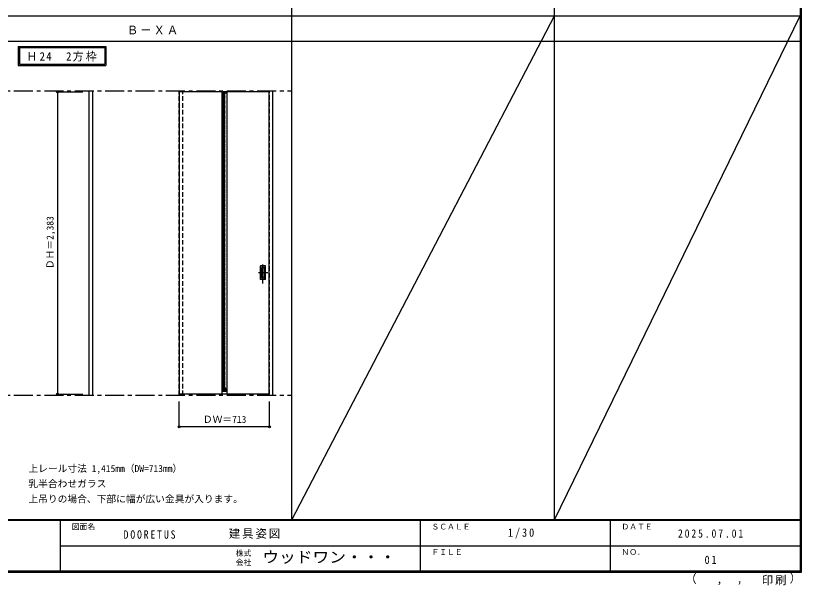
# Model space of a CAD drawing. Units: millimetres, scale not verified. Extents: x -6000 to 5700, y -4307 to 4260.
# Drawn here: x -502 to 5700, y -4307 to 186 of the extents above; entities that cross this region are included whole.
import ezdxf
from ezdxf.enums import TextEntityAlignment as Align

# ---------------------------------------------------------------- set-up
doc = ezdxf.new("R2010")
doc.units = ezdxf.units.MM
doc.header["$LTSCALE"] = 30
doc.header["$PDMODE"] = 32
doc.header["$PDSIZE"] = 15
doc.linetypes.add('CHAIN1', pattern=[8, 5, -1, 1, -1])
doc.linetypes.add('DASHED1', pattern=[1.8, 1.2, -0.6])
for name, color, linetype in [('0-0_補助線', 7, 'CHAIN1'), ('0-2_扉', 3, 'Continuous'), ('0-3_仕上げ', 7, 'Continuous'), ('0-4_枠', 3, 'Continuous'), ('0-6_引手', 7, 'Continuous'), ('0-A_文字', 7, 'Continuous'), ('0-B_寸法', 7, 'Continuous'), ('0-C_ハッチ', 4, 'DASHED1'), ('F-1_枠', 6, 'Continuous'), ('F-A_文字', 7, 'Continuous')]:
    doc.layers.add(name, color=color, linetype=linetype)
doc.styles.add('ＭＳ ゴシック', font='')
doc.styles.get('ＭＳ ゴシック').set_extended_font_data('MS Gothic')

msp = doc.modelspace()

# ---------------------------------------------------------------- linework, layer by layer
at = {"layer": '0-0_補助線'}
for p, q in [((-2916, -407.5), (1678, -407.5)), ((-2916, -2807.5), (1678, -2807.5))]:
    msp.add_line(p, q, dxfattribs=at)
at = {"layer": '0-2_扉'}
for p, q in [((1498, -415.5), (788, -415.5)), ((788, -415.5), (788, -2798.5)), ((1498, -2798.5), (788, -2798.5))]:
    msp.add_line(p, q, dxfattribs=at)
at = {"layer": '0-2_扉', "color": 4, "linetype": 'DASHED1'}
for p, q in [((788, -415.5), (788, -419.5)), ((1498, -415.5), (1501, -415.5))]:
    msp.add_line(p, q, dxfattribs=at)
msp.add_lwpolyline([(1498, -2798.5), (1501, -2798.5), (1501, -415.5)], dxfattribs=at)
at = {"layer": '0-3_仕上げ', "color": 3}
for p, q in [((1125.5, -415.5), (1125.5, -2798.5)), ((1163.5, -415.5), (1163.5, -2798.5))]:
    msp.add_line(p, q, dxfattribs=at)
at = {"layer": '0-3_仕上げ'}
for p, q in [((1125.5, -423.5), (1163.5, -423.5)), ((1125.5, -2774.5), (1163.5, -2774.5))]:
    msp.add_line(p, q, dxfattribs=at)
at = {"layer": '0-4_枠'}
for p, q in [((78, -2807.5), (78, -407.5)), ((108, -2807.5), (108, -407.5)), ((1498, -2807.5), (1498, -407.5)), ((1528, -2807.5), (1528, -407.5)), ((78, -2807.5), (108, -2807.5)), ((1498, -2807.5), (1528, -2807.5))]:
    msp.add_line(p, q, dxfattribs=at)
at = {"layer": '0-4_枠', "color": 4, "linetype": 'DASHED1'}
for p, q in [((788, -2807.5), (788, -407.5)), ((818, -2807.5), (818, -407.5)), ((788, -2807.5), (818, -2807.5))]:
    msp.add_line(p, q, dxfattribs=at)
at = {"layer": '0-6_引手'}
for p, q in [((1469, -1786), (1431, -1786)), ((1431, -1896), (1431, -1786)), ((1469, -1896), (1469, -1786)), ((1462.5, -1802), (1437.5, -1802)), ((1437.5, -1880), (1437.5, -1802)), ((1462.5, -1880), (1462.5, -1802)), ((1469, -1896), (1431, -1896)), ((1462.5, -1880), (1437.5, -1880))]:
    msp.add_line(p, q, dxfattribs=at)
at = {"layer": '0-6_引手', "linetype": 'DASHED1'}
for p, q in [((1434, -1892), (1434, -1790)), ((1466, -1892), (1434, -1892))]:
    msp.add_line(p, q, dxfattribs=at)
at = {"layer": '0-6_引手', "linetype": 'CHAIN1'}
for p, q in [((1450, -1926.23), (1450, -1755.38)), ((1488.07, -1841), (1415.56, -1841))]:
    msp.add_line(p, q, dxfattribs=at)
at = {"layer": '0-6_引手', "linetype": 'DASHED1'}
msp.add_lwpolyline([(1466, -1892), (1466, -1790), (1434, -1790)], dxfattribs=at)
at = {"layer": '0-A_文字'}
for p, q in [((-482, -55.5), (-482, -205.5)), ((-472, -65.5), (200.62, -65.5)), ((-472, -65.5), (-472, -195.5)), ((200.62, -65.5), (200.62, -195.5)), ((-482, -205.5), (210.62, -205.5)), ((-472, -195.5), (200.62, -195.5))]:
    msp.add_line(p, q, dxfattribs=at)
msp.add_lwpolyline([(-482, -55.5), (210.62, -55.5), (210.62, -205.5)], dxfattribs=at)
at = {"layer": '0-B_寸法', "color": 4}
for p, q in [((-172, -415.5), (28, -415.5)), ((-172, -415.5), (-172, -2798.5)), ((-172, -2798.5), (28, -2798.5)), ((1501, -3057), (1501, -2857))]:
    msp.add_line(p, q, dxfattribs=at)
msp.add_lwpolyline([(1501, -3057), (788, -3057), (788, -2857)], dxfattribs=at)
at = {"layer": '0-B_寸法'}
for p in [(-172, -415.5), (-172, -2798.5), (788, -3057), (1501, -3057)]:
    msp.add_point(p, dxfattribs=at)
at = {"layer": '0-C_ハッチ'}
for p, q in [((1125.5, -433.2), (1135.2, -423.5)), ((1125.5, -453), (1155, -423.5)), ((1125.5, -443.1), (1145.1, -423.5)), ((1125.5, -462.9), (1163.5, -424.9)), ((1125.5, -472.8), (1163.5, -434.8)), ((1125.5, -482.7), (1163.5, -444.7)), ((1125.5, -492.6), (1163.5, -454.6)), ((1125.5, -502.5), (1163.5, -464.5)), ((1125.5, -512.4), (1163.5, -474.4)), ((1125.5, -522.3), (1163.5, -484.3)), ((1125.5, -532.2), (1163.5, -494.2)), ((1125.5, -542.09), (1163.5, -504.09)), ((1125.5, -551.99), (1163.5, -513.99)), ((1125.5, -561.89), (1163.5, -523.89)), ((1125.5, -571.79), (1163.5, -533.79)), ((1125.5, -581.69), (1163.5, -543.69)), ((1125.5, -591.59), (1163.5, -553.59)), ((1125.5, -601.49), (1163.5, -563.49)), ((1125.5, -611.39), (1163.5, -573.39)), ((1125.5, -621.29), (1163.5, -583.29)), ((1125.5, -631.19), (1163.5, -593.19)), ((1125.5, -641.09), (1163.5, -603.09)), ((1125.5, -650.99), (1163.5, -612.99)), ((1125.5, -660.89), (1163.5, -622.89)), ((1125.5, -670.79), (1163.5, -632.79)), ((1125.5, -680.69), (1163.5, -642.69)), ((1125.5, -690.59), (1163.5, -652.59)), ((1125.5, -700.49), (1163.5, -662.49)), ((1125.5, -710.39), (1163.5, -672.39)), ((1125.5, -720.29), (1163.5, -682.29)), ((1125.5, -730.19), (1163.5, -692.19)), ((1125.5, -740.08), (1163.5, -702.08)), ((1125.5, -749.98), (1163.5, -711.98)), ((1125.5, -759.88), (1163.5, -721.88)), ((1125.5, -769.78), (1163.5, -731.78)), ((1125.5, -779.68), (1163.5, -741.68)), ((1125.5, -789.58), (1163.5, -751.58)), ((1125.5, -799.48), (1163.5, -761.48)), ((1125.5, -809.38), (1163.5, -771.38)), ((1125.5, -819.28), (1163.5, -781.28)), ((1125.5, -829.18), (1163.5, -791.18)), ((1125.5, -839.08), (1163.5, -801.08)), ((1125.5, -848.98), (1163.5, -810.98)), ((1125.5, -858.88), (1163.5, -820.88)), ((1125.5, -868.78), (1163.5, -830.78)), ((1125.5, -878.68), (1163.5, -840.68)), ((1125.5, -888.58), (1163.5, -850.58)), ((1125.5, -898.48), (1163.5, -860.48)), ((1125.5, -908.38), (1163.5, -870.38)), ((1125.5, -918.28), (1163.5, -880.28)), ((1125.5, -928.18), (1163.5, -890.18)), ((1125.5, -938.07), (1163.5, -900.07)), ((1125.5, -947.97), (1163.5, -909.97)), ((1125.5, -957.87), (1163.5, -919.87)), ((1125.5, -967.77), (1163.5, -929.77)), ((1125.5, -977.67), (1163.5, -939.67)), ((1125.5, -987.57), (1163.5, -949.57)), ((1125.5, -997.47), (1163.5, -959.47)), ((1125.5, -1007.37), (1163.5, -969.37)), ((1125.5, -1017.27), (1163.5, -979.27)), ((1125.5, -1027.17), (1163.5, -989.17)), ((1125.5, -1037.07), (1163.5, -999.07)), ((1125.5, -1046.97), (1163.5, -1008.97)), ((1125.5, -1056.87), (1163.5, -1018.87)), ((1125.5, -1066.77), (1163.5, -1028.77)), ((1125.5, -1076.67), (1163.5, -1038.67)), ((1125.5, -1086.57), (1163.5, -1048.57)), ((1125.5, -1096.47), (1163.5, -1058.47)), ((1125.5, -1106.37), (1163.5, -1068.37)), ((1125.5, -1116.27), (1163.5, -1078.27)), ((1125.5, -1126.17), (1163.5, -1088.17)), ((1125.5, -1136.06), (1163.5, -1098.06)), ((1125.5, -1145.96), (1163.5, -1107.96)), ((1125.5, -1155.86), (1163.5, -1117.86)), ((1125.5, -1165.76), (1163.5, -1127.76)), ((1125.5, -1175.66), (1163.5, -1137.66)), ((1125.5, -1185.56), (1163.5, -1147.56)), ((1125.5, -1195.46), (1163.5, -1157.46)), ((1125.5, -1205.36), (1163.5, -1167.36)), ((1125.5, -1215.26), (1163.5, -1177.26)), ((1125.5, -1225.16), (1163.5, -1187.16)), ((1125.5, -1235.06), (1163.5, -1197.06)), ((1125.5, -1244.96), (1163.5, -1206.96)), ((1125.5, -1254.86), (1163.5, -1216.86)), ((1125.5, -1264.76), (1163.5, -1226.76)), ((1125.5, -1274.66), (1163.5, -1236.66)), ((1125.5, -1284.56), (1163.5, -1246.56)), ((1125.5, -1294.46), (1163.5, -1256.46)), ((1125.5, -1304.36), (1163.5, -1266.36)), ((1125.5, -1314.26), (1163.5, -1276.26)), ((1125.5, -1324.16), (1163.5, -1286.16)), ((1125.5, -1334.05), (1163.5, -1296.05)), ((1125.5, -1343.95), (1163.5, -1305.95)), ((1125.5, -1353.85), (1163.5, -1315.85)), ((1125.5, -1363.75), (1163.5, -1325.75)), ((1125.5, -1373.65), (1163.5, -1335.65)), ((1125.5, -1383.55), (1163.5, -1345.55)), ((1125.5, -1393.45), (1163.5, -1355.45)), ((1125.5, -1403.35), (1163.5, -1365.35)), ((1125.5, -1413.25), (1163.5, -1375.25)), ((1125.5, -1423.15), (1163.5, -1385.15)), ((1125.5, -1433.05), (1163.5, -1395.05)), ((1125.5, -1442.95), (1163.5, -1404.95)), ((1125.5, -1452.85), (1163.5, -1414.85)), ((1125.5, -1462.75), (1163.5, -1424.75)), ((1125.5, -1472.65), (1163.5, -1434.65)), ((1125.5, -1482.55), (1163.5, -1444.55)), ((1125.5, -1492.45), (1163.5, -1454.45)), ((1125.5, -1502.35), (1163.5, -1464.35)), ((1125.5, -1512.25), (1163.5, -1474.25)), ((1125.5, -1522.14), (1163.5, -1484.14)), ((1125.5, -1532.04), (1163.5, -1494.04)), ((1125.5, -1541.94), (1163.5, -1503.94)), ((1125.5, -1551.84), (1163.5, -1513.84)), ((1125.5, -1561.74), (1163.5, -1523.74)), ((1125.5, -1571.64), (1163.5, -1533.64)), ((1125.5, -1581.54), (1163.5, -1543.54)), ((1125.5, -1591.44), (1163.5, -1553.44)), ((1125.5, -1601.34), (1163.5, -1563.34)), ((1125.5, -1611.24), (1163.5, -1573.24)), ((1125.5, -1621.14), (1163.5, -1583.14)), ((1125.5, -1631.04), (1163.5, -1593.04)), ((1125.5, -1640.94), (1163.5, -1602.94)), ((1125.5, -1650.84), (1163.5, -1612.84)), ((1125.5, -1660.74), (1163.5, -1622.74)), ((1125.5, -1670.64), (1163.5, -1632.64)), ((1125.5, -1680.54), (1163.5, -1642.54)), ((1125.5, -1690.44), (1163.5, -1652.44)), ((1125.5, -1700.34), (1163.5, -1662.34)), ((1125.5, -1710.24), (1163.5, -1672.24)), ((1125.5, -1720.13), (1163.5, -1682.13)), ((1125.5, -1730.03), (1163.5, -1692.03)), ((1125.5, -1739.93), (1163.5, -1701.93)), ((1125.5, -1749.83), (1163.5, -1711.83)), ((1125.5, -1759.73), (1163.5, -1721.73)), ((1125.5, -1769.63), (1163.5, -1731.63)), ((1125.5, -1779.53), (1163.5, -1741.53)), ((1125.5, -1789.43), (1163.5, -1751.43)), ((1125.5, -1799.33), (1163.5, -1761.33)), ((1125.5, -1809.23), (1163.5, -1771.23)), ((1125.5, -1819.13), (1163.5, -1781.13)), ((1125.5, -1829.03), (1163.5, -1791.03)), ((1125.5, -1838.93), (1163.5, -1800.93)), ((1125.5, -1848.83), (1163.5, -1810.83)), ((1125.5, -1858.73), (1163.5, -1820.73)), ((1125.5, -1868.63), (1163.5, -1830.63)), ((1125.5, -1878.53), (1163.5, -1840.53)), ((1125.5, -1888.43), (1163.5, -1850.43)), ((1125.5, -1898.33), (1163.5, -1860.33)), ((1125.5, -1908.23), (1163.5, -1870.23)), ((1125.5, -1918.12), (1163.5, -1880.12)), ((1125.5, -1928.02), (1163.5, -1890.02)), ((1125.5, -1937.92), (1163.5, -1899.92)), ((1125.5, -1947.82), (1163.5, -1909.82)), ((1125.5, -1957.72), (1163.5, -1919.72)), ((1125.5, -1967.62), (1163.5, -1929.62)), ((1125.5, -1977.52), (1163.5, -1939.52)), ((1125.5, -1987.42), (1163.5, -1949.42)), ((1125.5, -1997.32), (1163.5, -1959.32)), ((1125.5, -2007.22), (1163.5, -1969.22)), ((1125.5, -2017.12), (1163.5, -1979.12)), ((1125.5, -2027.02), (1163.5, -1989.02)), ((1125.5, -2036.92), (1163.5, -1998.92)), ((1125.5, -2046.82), (1163.5, -2008.82)), ((1125.5, -2056.72), (1163.5, -2018.72)), ((1125.5, -2066.62), (1163.5, -2028.62)), ((1125.5, -2076.52), (1163.5, -2038.52)), ((1125.5, -2086.42), (1163.5, -2048.42)), ((1125.5, -2096.32), (1163.5, -2058.32)), ((1125.5, -2106.22), (1163.5, -2068.22)), ((1125.5, -2116.11), (1163.5, -2078.11)), ((1125.5, -2126.01), (1163.5, -2088.01)), ((1125.5, -2135.91), (1163.5, -2097.91)), ((1125.5, -2145.81), (1163.5, -2107.81)), ((1125.5, -2155.71), (1163.5, -2117.71)), ((1125.5, -2165.61), (1163.5, -2127.61)), ((1125.5, -2175.51), (1163.5, -2137.51)), ((1125.5, -2185.41), (1163.5, -2147.41)), ((1125.5, -2195.31), (1163.5, -2157.31)), ((1125.5, -2205.21), (1163.5, -2167.21)), ((1125.5, -2215.11), (1163.5, -2177.11)), ((1125.5, -2225.01), (1163.5, -2187.01)), ((1125.5, -2234.91), (1163.5, -2196.91)), ((1125.5, -2244.81), (1163.5, -2206.81)), ((1125.5, -2254.71), (1163.5, -2216.71)), ((1125.5, -2264.61), (1163.5, -2226.61)), ((1125.5, -2274.51), (1163.5, -2236.51)), ((1125.5, -2284.41), (1163.5, -2246.41)), ((1125.5, -2294.31), (1163.5, -2256.31)), ((1125.5, -2304.21), (1163.5, -2266.21)), ((1125.5, -2314.1), (1163.5, -2276.1)), ((1125.5, -2324), (1163.5, -2286)), ((1125.5, -2333.9), (1163.5, -2295.9)), ((1125.5, -2343.8), (1163.5, -2305.8)), ((1125.5, -2353.7), (1163.5, -2315.7)), ((1125.5, -2363.6), (1163.5, -2325.6)), ((1125.5, -2373.5), (1163.5, -2335.5)), ((1125.5, -2383.4), (1163.5, -2345.4)), ((1125.5, -2393.3), (1163.5, -2355.3)), ((1125.5, -2403.2), (1163.5, -2365.2)), ((1125.5, -2413.1), (1163.5, -2375.1)), ((1125.5, -2423), (1163.5, -2385)), ((1125.5, -2432.9), (1163.5, -2394.9)), ((1125.5, -2442.8), (1163.5, -2404.8)), ((1125.5, -2452.7), (1163.5, -2414.7)), ((1125.5, -2462.6), (1163.5, -2424.6)), ((1125.5, -2472.5), (1163.5, -2434.5)), ((1125.5, -2482.4), (1163.5, -2444.4)), ((1125.5, -2492.3), (1163.5, -2454.3)), ((1125.5, -2502.19), (1163.5, -2464.19)), ((1125.5, -2512.09), (1163.5, -2474.09)), ((1125.5, -2521.99), (1163.5, -2483.99)), ((1125.5, -2531.89), (1163.5, -2493.89)), ((1125.5, -2541.79), (1163.5, -2503.79)), ((1125.5, -2551.69), (1163.5, -2513.69)), ((1125.5, -2561.59), (1163.5, -2523.59)), ((1125.5, -2571.49), (1163.5, -2533.49)), ((1125.5, -2581.39), (1163.5, -2543.39)), ((1125.5, -2591.29), (1163.5, -2553.29)), ((1125.5, -2601.19), (1163.5, -2563.19)), ((1125.5, -2611.09), (1163.5, -2573.09)), ((1125.5, -2620.99), (1163.5, -2582.99)), ((1125.5, -2630.89), (1163.5, -2592.89)), ((1125.5, -2640.79), (1163.5, -2602.79)), ((1125.5, -2650.69), (1163.5, -2612.69)), ((1125.5, -2660.59), (1163.5, -2622.59)), ((1125.5, -2670.49), (1163.5, -2632.49)), ((1125.5, -2680.39), (1163.5, -2642.39)), ((1125.5, -2690.29), (1163.5, -2652.29)), ((1125.5, -2700.18), (1163.5, -2662.18)), ((1125.5, -2710.08), (1163.5, -2672.08)), ((1125.5, -2719.98), (1163.5, -2681.98)), ((1125.5, -2729.88), (1163.5, -2691.88)), ((1125.5, -2739.78), (1163.5, -2701.78)), ((1125.5, -2749.68), (1163.5, -2711.68)), ((1125.5, -2759.58), (1163.5, -2721.58)), ((1125.5, -2769.48), (1163.5, -2731.48)), ((1130.38, -2774.5), (1163.5, -2741.38)), ((1140.28, -2774.5), (1163.5, -2751.28)), ((1150.18, -2774.5), (1163.5, -2761.18)), ((1160.08, -2774.5), (1163.5, -2771.08))]:
    msp.add_line(p, q, dxfattribs=at)
at = {"layer": 'F-1_枠'}
for p, q in [((1678, -3790), (1678, 4175)), ((3752, -3790), (3752, 4175)), ((5690, 4175), (5690, -4205)), ((5695, 4175), (5695, -4205)), ((5700, 4175), (5700, -4205)), ((-6000, 184.5), (5700, 184.5)), ((-6000, -15.5), (5700, -15.5)), ((5700, -3790), (-6000, -3790)), ((5700, -3795), (-6000, -3795)), ((-150, -3795), (-150, -4195)), ((2690, -3795), (2690, -4195)), ((4190, -3795), (4190, -4195)), ((-150, -3995), (5690, -3995.01)), ((5700, -4195), (-6000, -4195)), ((5700, -4200), (-6000, -4200)), ((5700, -4205), (-6000, -4205))]:
    msp.add_line(p, q, dxfattribs=at)
at = {"layer": 'F-A_文字'}
for p, q in [((1678, -3790), (3752, 184.5)), ((3752, -3790), (5690, 184.5))]:
    msp.add_line(p, q, dxfattribs=at)

# ---------------------------------------------------------------- texts
at = {"layer": '0-A_文字', "style": 'ＭＳ ゴシック'}
for s, p in [('上レール寸法 1,415mm（DW=713mm）', (-402, -3430)), ('乳半合わせガラス', (-402, -3550)), ('上吊りの場合、下部に幅が広い金具が入ります。', (-402, -3670))]:
    msp.add_text(s, height=54.99, dxfattribs=at).set_placement(p, align=Align.BOTTOM_LEFT)
at = {"layer": '0-A_文字', "char_height": 65.98, "attachment_point": 7, "style": 'ＭＳ ゴシック'}
for s, insert in [('\\T1.17;Ｂ－ＸＡ', (375.5, 39.5)), ('\\T1.22;\\W0.95;Ｈ24\u30002方枠', (-417.34, -175.5))]:
    msp.add_mtext(s, dxfattribs=dict(at, insert=insert))
at = {"layer": '0-B_寸法', "style": 'ＭＳ ゴシック'}
msp.add_text('ＤＨ＝2,383', height=54.99, rotation=90, dxfattribs=at).set_placement((-187, -1813.25), align=Align.BOTTOM_LEFT)
msp.add_text('ＤＷ＝713', height=54.99, dxfattribs=at).set_placement((975.75, -3042), align=Align.BOTTOM_LEFT)
at = {"layer": 'F-A_文字', "style": 'ＭＳ ゴシック'}
for s, height, p in [('図面名', 43.99, (-60, -3880)), ('ＳＣＡＬＥ', 43.99, (2780, -3880)), ('ＤＡＴＥ', 43.99, (4280, -3880)), ('株式', 43.99, (1235, -4089)), ('ＦＩＬＥ', 43.99, (2780, -4080)), ('ＮＯ．', 43.99, (4280, -4080)), ('会社', 43.99, (1235, -4161)), ('（', 65.98, (4784.03, -4308.31)), ('）', 65.98, (5608.4, -4304.13)), (',', 65.98, (5031.28, -4308.31)), (',', 65.98, (5190.2, -4305.53))]:
    msp.add_text(s, height=height, dxfattribs=at).set_placement(p, align=Align.BOTTOM_LEFT)
at = {"layer": 'F-A_文字', "style": 'ＭＳ ゴシック', "width": 1.1}
msp.add_text('ウッドワン・・・', height=87.98, dxfattribs=at).set_placement((1445, -4155), align=Align.BOTTOM_LEFT)
at = {"layer": 'F-A_文字', "char_height": 65.98, "attachment_point": 7, "style": 'ＭＳ ゴシック'}
for s, insert in [('\\T1.39;\\W0.85;DOORETUS', (350, -3940.79)), ('\\T1.17;建具姿図', (1180.42, -3940)), ('\\T1.38;\\W0.9;1/30', (3383.75, -3940)), ('\\T1.39;\\W0.85;2025.07.01', (4726.25, -3932.5)), ('\\T1.36;\\W0.9;01', (4936.25, -4140)), ('\\T1.17;印刷', (5388.15, -4306.92))]:
    msp.add_mtext(s, dxfattribs=dict(at, insert=insert))

doc.saveas('drawing.dxf')
